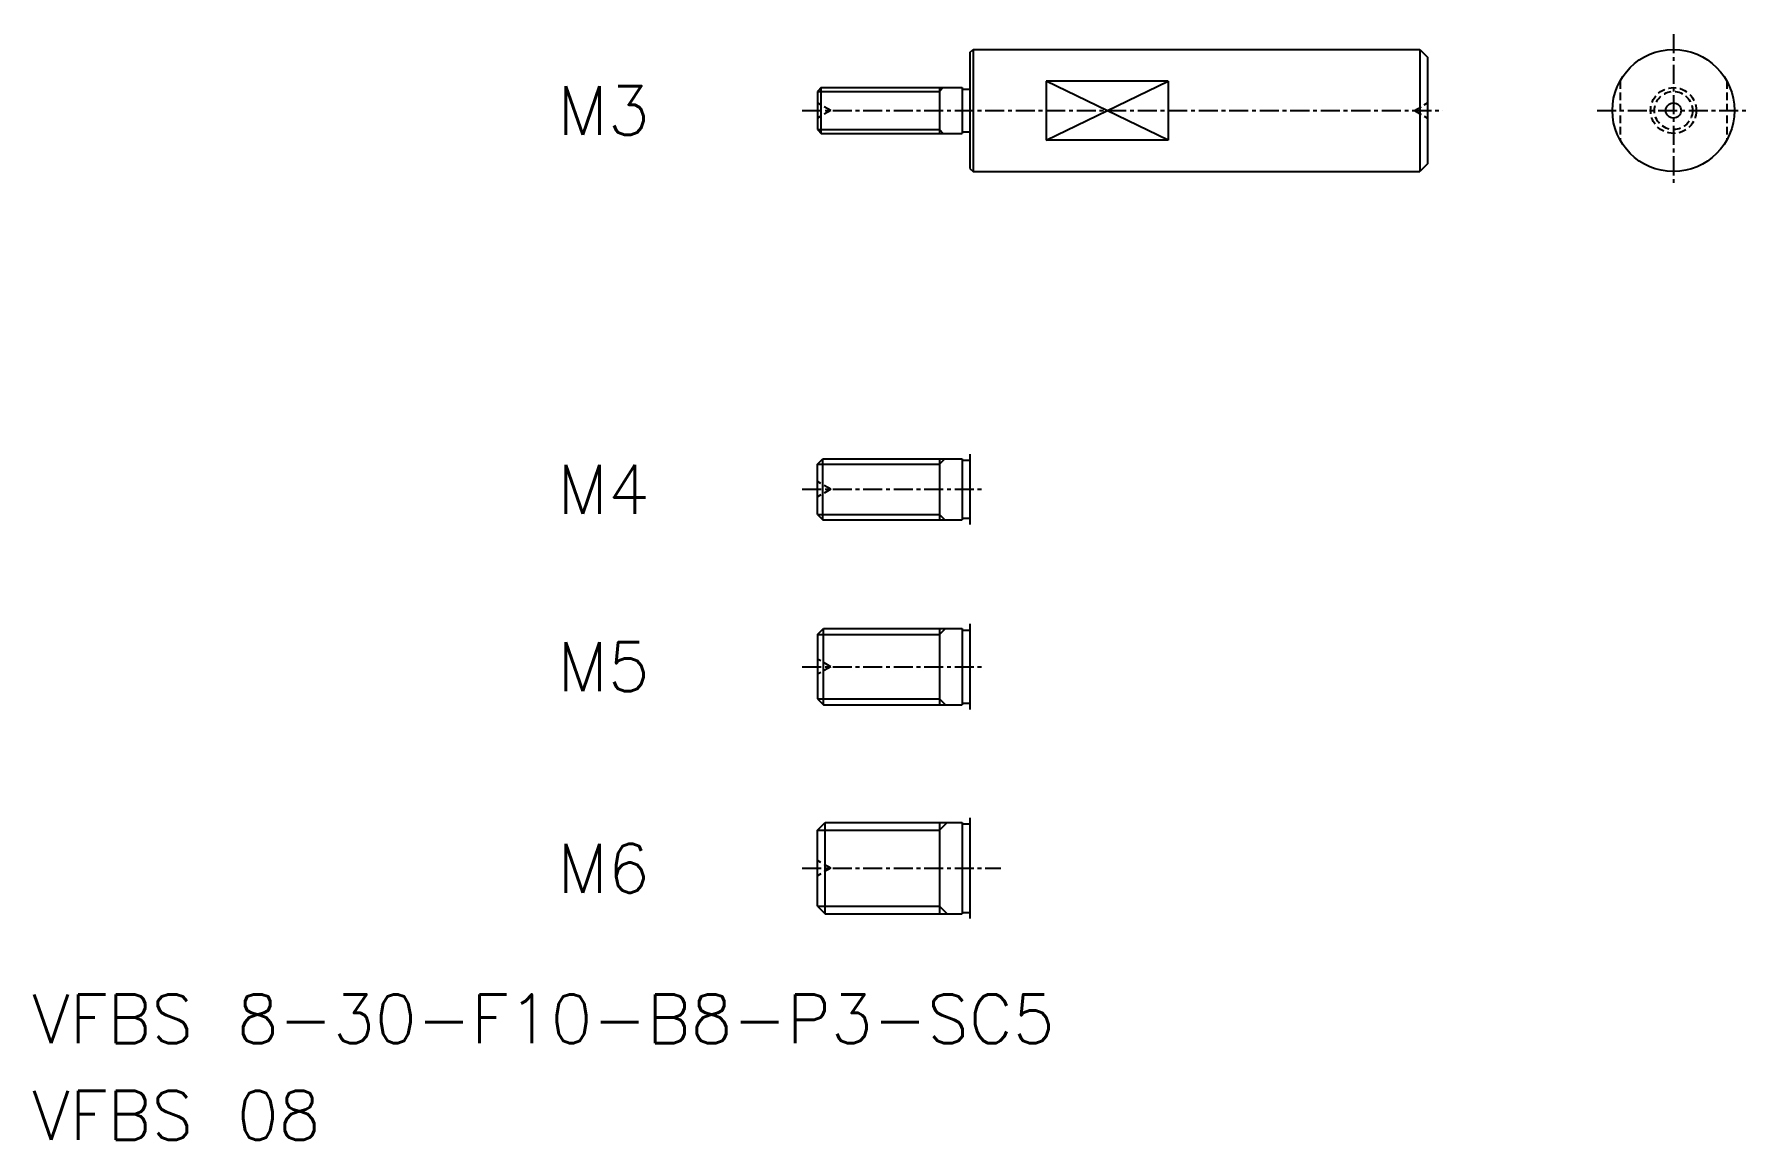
# Model space of a CAD drawing. Extents: x 424 to 537, y -106 to -34.
import ezdxf
from ezdxf.enums import TextEntityAlignment as Align

# ---------------------------------------------------------------- set-up
doc = ezdxf.new("R2010")
doc.units = 0
doc.linetypes.add('CENTER', pattern=[2, 1.25, -0.25, 0.25, -0.25])
doc.linetypes.add('DASHED', pattern=[0.75, 0.5, -0.25])
doc.layers.get('0').update_dxf_attribs({"linetype": 'CONTINUOUS'})
doc.layers.add('CENTER', color=1, linetype='CENTER')
doc.styles.get("Standard").update_dxf_attribs({"font": 'txt.shx'})

msp = doc.modelspace()

# ---------------------------------------------------------------- linework, layer by layer
at = {"color": 7, "linetype": 'CONTINUOUS'}
for p, q in [((485.57, -34.91), (485.77, -34.71)), ((485.77, -34.71), (515.07, -34.71)), ((485.77, -34.71), (485.77, -42.71)), ((515.07, -34.71), (515.57, -35.21)), ((515.07, -34.71), (515.07, -42.71)), ((485.57, -34.91), (485.57, -42.51)), ((515.57, -35.21), (515.57, -42.21)), ((498.57, -36.78), (490.57, -36.78)), ((490.57, -36.78), (490.57, -40.65)), ((498.57, -36.78), (498.57, -40.65)), ((475.82, -37.21), (475.57, -37.46)), ((475.57, -37.46), (475.57, -39.96)), ((475.82, -40.21), (475.82, -37.21)), ((475.82, -37.21), (485.07, -37.21)), ((483.57, -37.21), (483.57, -40.21)), ((485.07, -37.21), (485.07, -40.21)), ((485.07, -37.31), (485.57, -37.31)), ((475.57, -39.96), (475.82, -40.21)), ((475.82, -40.21), (485.07, -40.21)), ((485.07, -40.11), (485.57, -40.11)), ((498.57, -40.65), (490.57, -40.65)), ((485.57, -42.51), (485.77, -42.71)), ((485.77, -42.71), (515.07, -42.71)), ((515.57, -42.21), (515.07, -42.71)), ((475.57, -61.89), (475.92, -61.54)), ((475.92, -61.54), (485.07, -61.54)), ((475.92, -65.54), (475.92, -61.54)), ((483.57, -61.54), (483.57, -65.54)), ((485.07, -61.54), (485.07, -65.54)), ((485.07, -61.64), (485.57, -61.64)), ((485.57, -61.24), (485.57, -65.84)), ((475.57, -65.19), (475.57, -61.89)), ((475.57, -65.19), (475.92, -65.54)), ((475.92, -65.54), (485.07, -65.54)), ((485.07, -65.44), (485.57, -65.44)), ((475.57, -73.07), (475.97, -72.67)), ((475.57, -73.07), (475.57, -77.27)), ((475.97, -72.67), (485.07, -72.67)), ((475.97, -77.67), (475.97, -72.67)), ((483.57, -72.67), (483.57, -77.67)), ((485.07, -72.67), (485.07, -77.67)), ((485.07, -72.77), (485.57, -72.77)), ((485.57, -72.37), (485.57, -77.97)), ((475.57, -77.27), (475.97, -77.67)), ((485.07, -77.57), (485.57, -77.57)), ((475.97, -77.67), (485.07, -77.67)), ((475.57, -85.88), (476.07, -85.38)), ((476.07, -91.38), (476.07, -85.38)), ((476.07, -85.38), (485.07, -85.38)), ((483.57, -85.38), (483.57, -91.38)), ((485.07, -85.38), (485.07, -91.38)), ((485.57, -85.08), (485.57, -91.68)), ((475.57, -90.88), (475.57, -85.88)), ((485.07, -85.48), (485.57, -85.48)), ((475.57, -90.88), (476.07, -91.38)), ((476.07, -91.38), (485.07, -91.38)), ((485.07, -91.28), (485.57, -91.28))]:
    msp.add_line(p, q, dxfattribs=at)
at = {"color": 3, "linetype": 'CONTINUOUS'}
for p, q in [((498.57, -40.65), (490.57, -36.78)), ((490.57, -40.65), (498.57, -36.78)), ((475.57, -37.46), (483.57, -37.46)), ((483.57, -37.46), (483.82, -37.21)), ((475.57, -39.96), (483.57, -39.96)), ((483.57, -39.96), (483.82, -40.21)), ((483.57, -61.89), (483.92, -61.54)), ((475.57, -61.89), (483.57, -61.89)), ((475.57, -65.19), (483.57, -65.19)), ((483.57, -65.19), (483.92, -65.54)), ((475.57, -73.07), (483.57, -73.07)), ((483.57, -73.07), (483.97, -72.67)), ((475.57, -77.27), (483.57, -77.27)), ((483.57, -77.27), (483.97, -77.67)), ((483.57, -85.88), (484.07, -85.38)), ((475.57, -85.88), (483.57, -85.88)), ((475.57, -90.88), (483.57, -90.88)), ((483.57, -90.88), (484.07, -91.38))]:
    msp.add_line(p, q, dxfattribs=at)
for p, q in [((515.57, -36.96), (515.57, -36.96)), ((515.57, -38.71), (515.57, -38.71))]:
    msp.add_line(p, q)
at = {"color": 3, "linetype": 'DASHED'}
for p, q in [((528.19, -36.78), (528.19, -40.65)), ((535.19, -36.78), (535.19, -40.65)), ((476.44, -38.71), (475.57, -38.21)), ((514.71, -38.71), (515.57, -38.21)), ((476.44, -38.71), (475.57, -39.21)), ((514.71, -38.71), (515.57, -39.21)), ((476.44, -63.54), (475.57, -63.04)), ((476.44, -63.54), (475.57, -64.04)), ((476.44, -75.17), (475.57, -74.67)), ((476.44, -75.17), (475.57, -75.67)), ((476.44, -88.38), (475.57, -87.88)), ((476.44, -88.38), (475.57, -88.88))]:
    msp.add_line(p, q, dxfattribs=at)
at = {"color": 7, "linetype": 'CONTINUOUS'}
for radius in [4, 0.5]:
    msp.add_circle((531.69, -38.71), radius, dxfattribs=at)
at = {"color": 3, "linetype": 'DASHED'}
for radius in [1.5, 1.25]:
    msp.add_circle((531.69, -38.71), radius, dxfattribs=at)
at = {"layer": 'CENTER', "color": 1, "linetype": 'CENTER'}
for p, q in [((531.69, -33.71), (531.69, -43.71)), ((474.57, -38.71), (516.57, -38.71)), ((526.69, -38.71), (536.69, -38.71)), ((474.57, -63.54), (486.44, -63.54)), ((474.57, -75.17), (486.44, -75.17)), ((474.57, -88.38), (487.59, -88.38))]:
    msp.add_line(p, q, dxfattribs=at)

# ---------------------------------------------------------------- texts
at = {"color": 7}
for s, p in [('M3', (464.57, -38.71)), ('M4', (464.57, -63.54)), ('M5', (464.57, -75.17)), ('M6', (464.57, -88.39))]:
    msp.add_text(s, height=3.2, dxfattribs=at).set_placement(p, align=Align.MIDDLE_RIGHT)
at = {"color": 7, "linetype": 'CONTINUOUS'}
for s, p in [('VFBS 8-30-F10-B8-P3-SC5', (424.09, -99.85)), ('VFBS 08', (424.09, -106.18))]:
    msp.add_text(s, height=3.2, dxfattribs=at).set_placement(p)

doc.saveas('drawing.dxf')
